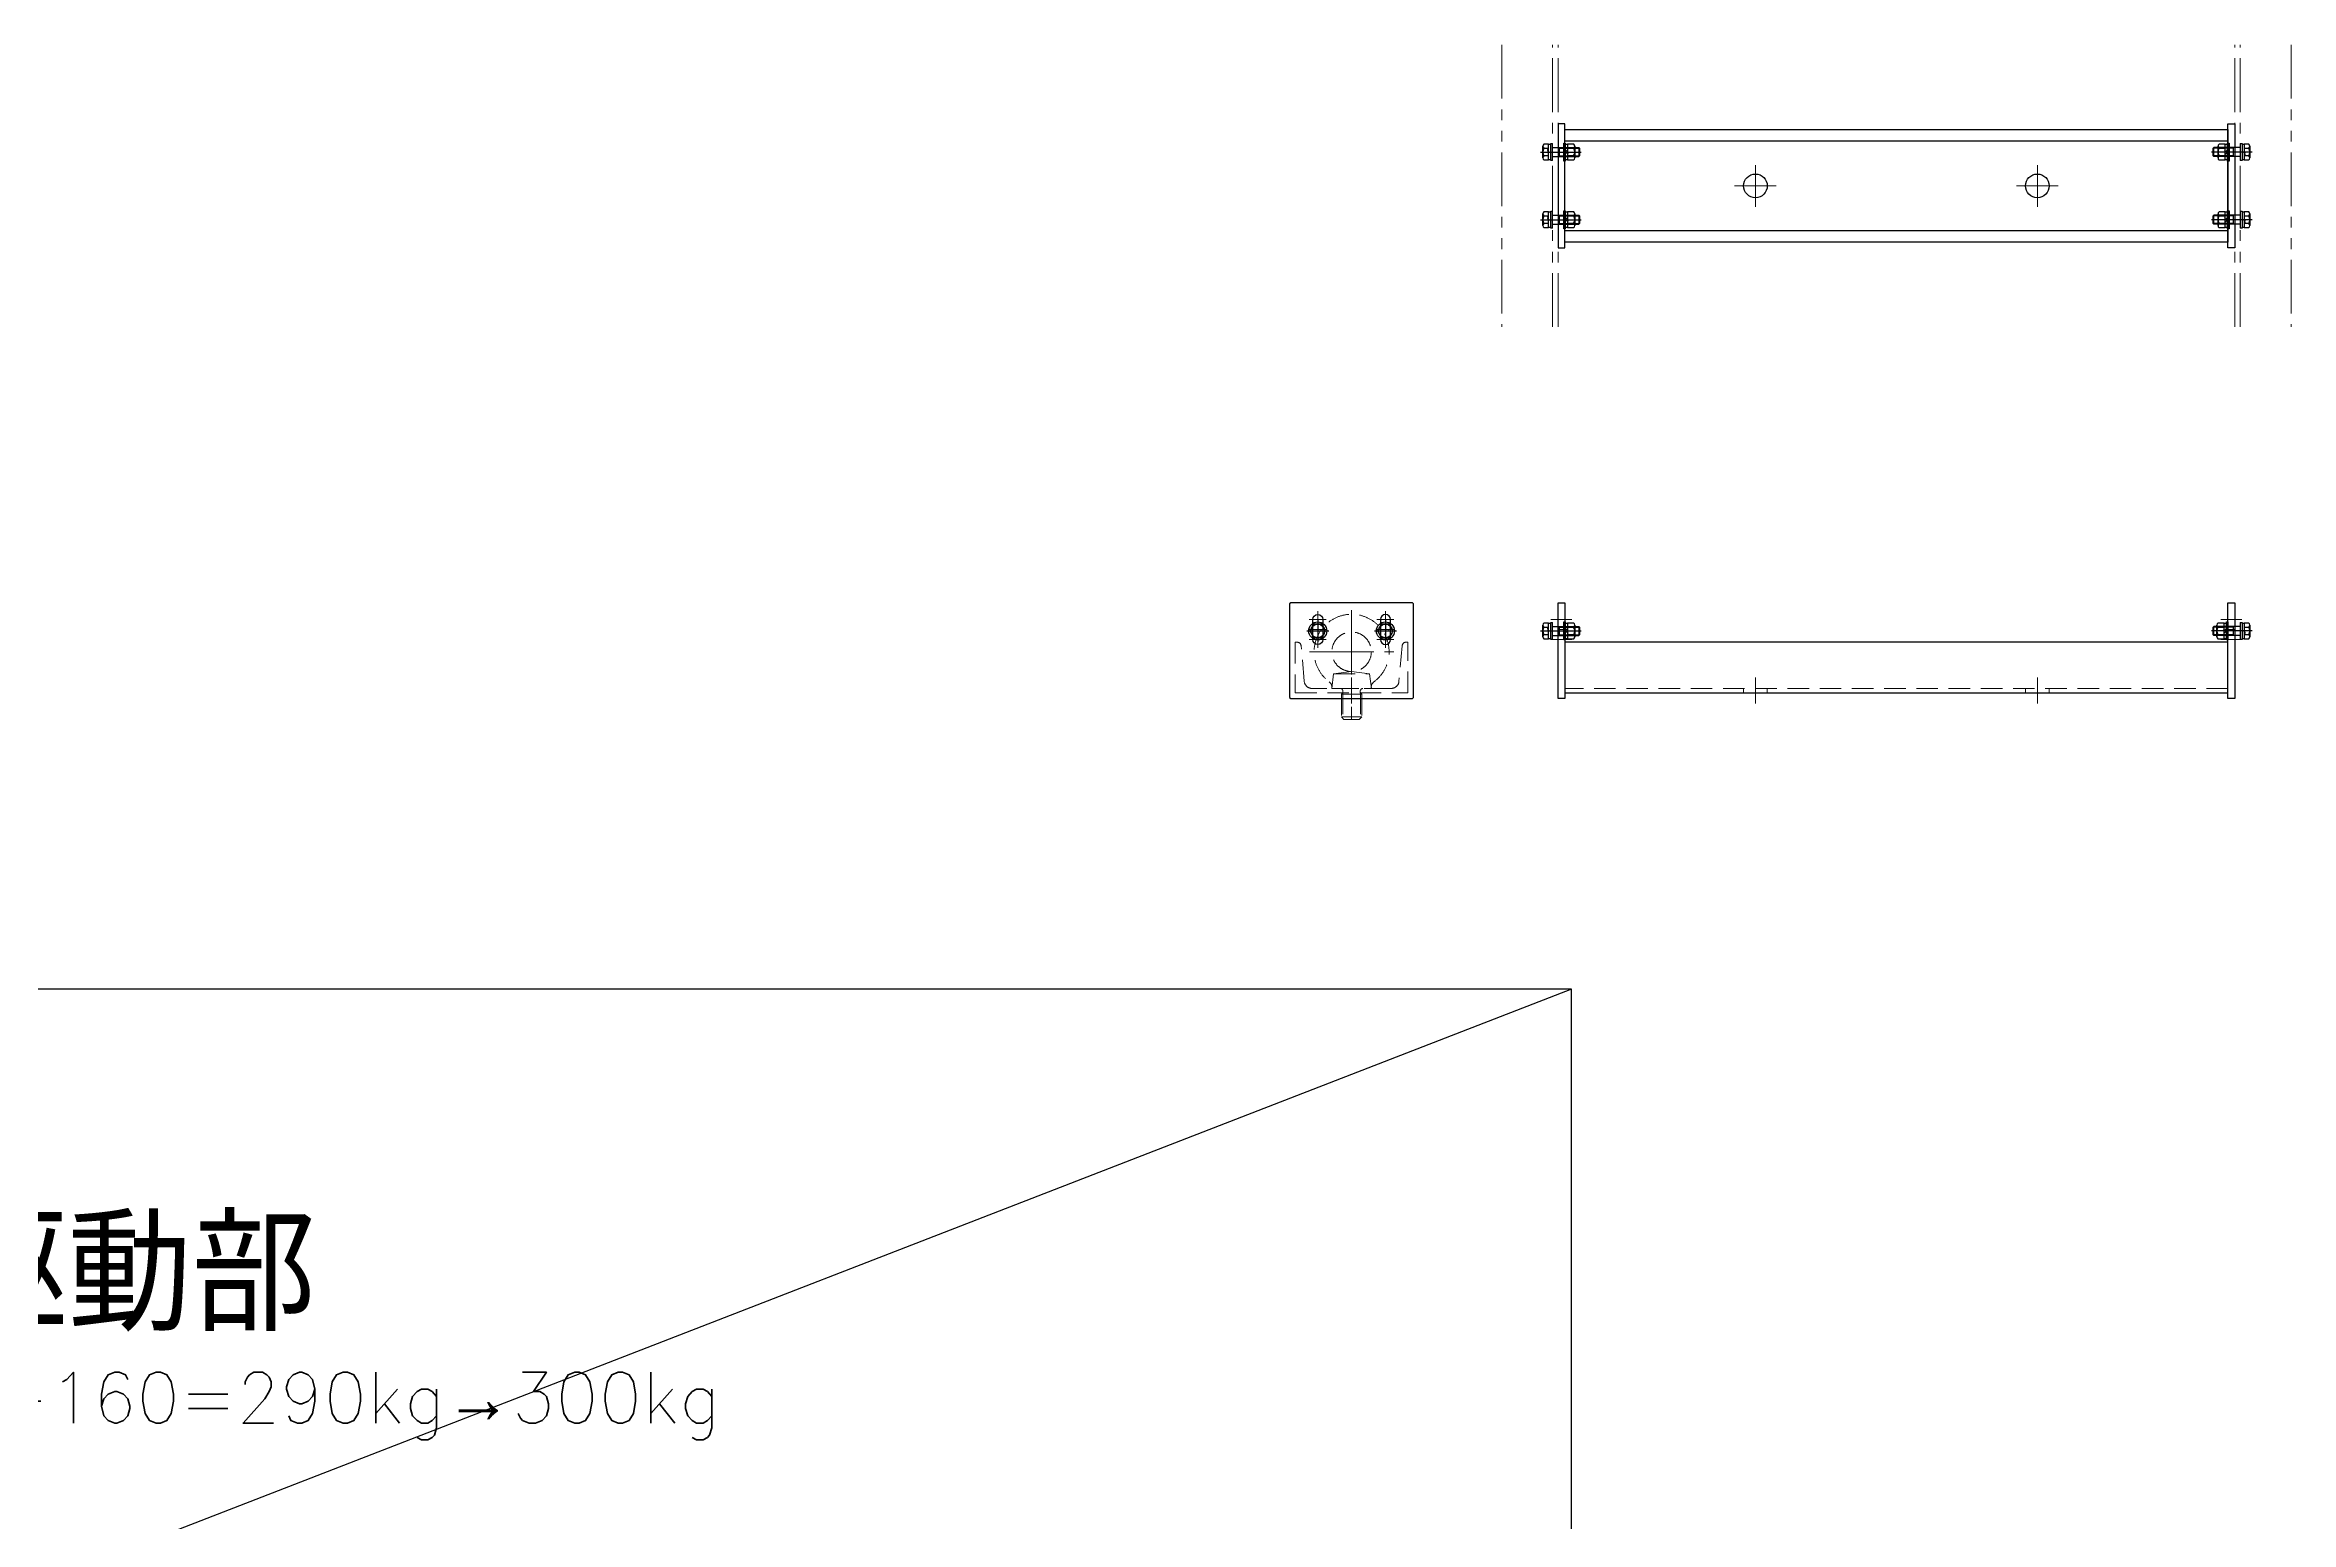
# Model space of a CAD drawing. Header units: millimetres. Extents: x -16130 to 36813, y -8099 to 27484.
# Drawn here: x -4298 to -315, y 18582 to 21201 of the extents above; entities that cross this region are included whole.
import ezdxf

# ---------------------------------------------------------------- set-up
doc = ezdxf.new("R2010")
doc.units = ezdxf.units.MM
doc.header["$LTSCALE"] = 6
for name, pattern in [('CENTER2', [28.575, 19.05, -3.175, 3.175, -3.175]), ('HIDDEN', [9.525, 6.35, -3.175]), ('PHANTOM2', [31.75, 15.875, -3.175, 3.175, -3.175, 3.175, -3.175])]:
    doc.linetypes.add(name, pattern=pattern)
for name, color, linetype, lineweight in [('04_HIDDEN', 2, 'HIDDEN', 13), ('05_CENTER', 4, 'CENTER2', 13), ('06_PHANTOM', 2, 'PHANTOM2', 13), ('08_DIM', 3, 'Continuous', 13)]:
    doc.layers.add(name, color=color, linetype=linetype, lineweight=lineweight)
doc.layers.add('10_DRAFT', color=8, linetype='Continuous', lineweight=0, plot=False)
doc.styles.add('KANJI0', font='txt.shx', dxfattribs={"width": 0.9, "height": 30, "bigfont": 'bigfont'})
doc.styles.add('KSS_TXT', font='txt.shx', dxfattribs={"bigfont": 'extfont2.shx'})

# ---------------------------------------------------------------- blocks, each defined once
blk = doc.blocks.new('A$C41CC6CD7_1_1')
at = {"color": 0}
for points in [[(-588, -10), (-600, -10), (-600, 160), (-588, 160)], [(600, -10), (588, -10), (588, 160), (600, 160)], [(-588, 0), (588, 0), (588, 90), (-588, 90)]]:
    blk.add_lwpolyline(points, close=True, dxfattribs=at)
at = {"layer": '04_HIDDEN'}
for p, q in [((588, 8), (-588, 8)), ((-271, 0), (-271, 8)), ((-229, 0), (-229, 8)), ((229, 0), (229, 8)), ((271, 0), (271, 8))]:
    blk.add_line(p, q, dxfattribs=at)
at = {"layer": '05_CENTER'}
for p, q in [((-612.6, 130), (-575.6, 130)), ((575.4, 130), (612.4, 130)), ((-612.6, 95), (-575.6, 95)), ((575.4, 95), (612.4, 95)), ((-250, 27.2), (-250, -18.9)), ((250, 27.2), (250, -18.9))]:
    blk.add_line(p, q, dxfattribs=at)
at = {"layer": '10_DRAFT'}
for p, q in [((-600, 112.5), (-588, 112.5)), ((588, 112.5), (600, 112.5))]:
    blk.add_line(p, q, dxfattribs=at)
blk = doc.blocks.new('A$C486E3A66_1_1')
at = {"color": 0}
for p, q in [((-12, 79.5), (-1188, 79.5)), ((-12, -79.5), (-1188, -79.5))]:
    blk.add_line(p, q, dxfattribs=at)
for points in [[(-1200, -110), (-1188, -110), (-1188, 110), (-1200, 110)], [(0, -110), (-12, -110), (-12, 110), (0, 110)]]:
    blk.add_lwpolyline(points, close=True)
blk.add_lwpolyline([(-1188, 100), (-12, 100), (-12, -100), (-1188, -100)], close=True, dxfattribs=at)
for centre in [(-850, 0), (-350, 0)]:
    blk.add_circle(centre, 21, dxfattribs=at)
at = {"layer": '05_CENTER'}
for p, q in [((-1175.4, 60), (-1212.4, 60)), ((-24.6, 60), (12.4, 60)), ((-850, -36.9), (-850, 36.9)), ((-350, -36.9), (-350, 36.9)), ((-813.1, 0), (-886.9, 0)), ((-386.9, 0), (-313.1, 0)), ((-1175.4, -60), (-1212.4, -60)), ((-24.6, -60), (12.4, -60))]:
    blk.add_line(p, q, dxfattribs=at)
blk = doc.blocks.new('M16Nza_1_1_1_1')
at = {"color": 0}
for p, q in [((-14, 2.6), (-14, 6.6)), ((-14, 6.6), (14, 6.6)), ((-13.9, 17.7), (-13.9, 6.6)), ((-10.4, 19.6), (10.4, 19.6)), ((-6.9, 6.6), (-6.9, 17.7)), ((-4, 6.6), (0, 2.6)), ((0, 6.6), (4, 2.6)), ((6.9, 17.7), (6.9, 6.6)), ((13.9, 6.6), (13.9, 17.7)), ((14, 6.6), (14, 2.6))]:
    blk.add_line(p, q, dxfattribs=at)
at = {"color": 0, "linetype": 'CENTER2'}
blk.add_line((0, 0), (0, 19.6), dxfattribs=at)
at = {"color": 0}
blk.add_lwpolyline([(-16, 2.6), (16, 2.6), (16, 0), (-16, 0)], close=True, dxfattribs=at)
for centre, radius, start, end in [((-10.4, 15.4), 4.16, 33.626, 146.374), ((0, 5.7), 13.8, 60, 120), ((10.4, 15.4), 4.16, 33.626, 146.374)]:
    blk.add_arc(centre, radius, start, end, dxfattribs=at)
at = {"layer": '10_DRAFT', "style": 'KANJI0', "width": 0.82}
blk.add_text('Ｍ１６', height=1.71, dxfattribs=at).set_placement((0.4, 6.8))
blk = doc.blocks.new('A$C063A7FA2_1_1')
at = {"color": 0}
for p, q in [((-15, 0), (-15, 3)), ((-15, 3), (15, 3)), ((-15, 0), (15, 0)), ((-14, 3), (-14, 7)), ((-14, 7), (14, 7)), ((-13.9, 15.1), (-13.9, 7)), ((-10.4, 17), (10.4, 17)), ((-8, 0), (-8, -46.9)), ((-6.9, 7), (-6.9, 15.1)), ((0.7, 3), (-0.7, 7)), ((6.9, 15.1), (6.9, 7)), ((8, 0), (8, -46.9)), ((13.8, 7), (13.8, 15.1)), ((14, 7), (14, 3)), ((15, 3), (15, 0)), ((8, -12), (-8, -12)), ((-6.9, -12), (-6.9, -48)), ((6.9, -12), (6.9, -48)), ((8, -46.9), (-8, -46.9)), ((-8, -46.9), (-6.9, -48)), ((6.9, -48), (-6.9, -48)), ((8, -46.9), (6.9, -48))]:
    blk.add_line(p, q, dxfattribs=at)
at = {"color": 0, "linetype": 'CENTER2'}
blk.add_line((0, 20.9), (0, -51), dxfattribs=at)
at = {"color": 0}
for centre, radius, start, end in [((-10.4, 12.8), 4.16, 33.626, 146.374), ((0, 3.1), 13.8, 60, 120), ((10.4, 12.8), 4.16, 33.626, 146.374)]:
    blk.add_arc(centre, radius, start, end, dxfattribs=at)
at = {"layer": '10_DRAFT', "style": 'KANJI0', "width": 0.82}
blk.add_text('M16x55', height=1, dxfattribs=at).set_placement((0.4, 7.5))
blk = doc.blocks.new('A$C65396B98_1_1')
at = {"color": 0}
for p, q in [((-96.5, 90), (-100, 90)), ((-100, 90), (-100, 0)), ((-84, 20.8), (-89.5, 83.6)), ((89.5, 83.6), (84, 20.8)), ((100, 90), (96.5, 90)), ((100, 0), (100, 90)), ((-100, 0), (100, 0)), ((70.1, 8), (-70.1, 8))]:
    blk.add_line(p, q, dxfattribs=at)
for centre, radius, start, end in [((-96.5, 83), 7, 5, 90), ((96.5, 83), 7, 90, 175), ((-70.1, 22), 14, 185, 270), ((70.1, 22), 14, 270, 355)]:
    blk.add_arc(centre, radius, start, end, dxfattribs=at)
blk = doc.blocks.new('A$C01037D81_1_1')
at = {"color": 0}
blk.add_lwpolyline([(-108, -10), (108, -10), (110, -8), (110, 158), (108, 160), (-108, 160), (-110, 158), (-110, -8)], close=True, dxfattribs=at)
for points in [[(-51, 130), (-51, 95, -1), (-69, 95), (-69, 130, -1)], [(51, 130), (51, 95, 1), (69, 95), (69, 130, 1)]]:
    blk.add_lwpolyline(points, format="xyb", close=True, dxfattribs=at)
at = {"layer": '05_CENTER'}
for p, q in [((-45, 130), (-75, 130)), ((-60, 80), (-60, 145)), ((45, 130), (75, 130)), ((60, 80), (60, 145)), ((-45, 112.5), (-75, 112.5)), ((-45, 95), (-75, 95)), ((45, 112.5), (75, 112.5)), ((45, 95), (75, 95)), ((0, 27.2), (0, -18.9))]:
    blk.add_line(p, q, dxfattribs=at)
at = {"layer": '04_HIDDEN'}
blk.add_blockref('A$C65396B98_1_1', (0, 0), dxfattribs=at)
blk = doc.blocks.new('A$C4A442D48_1_1')
at = {"color": 0}
for p, q in [((-31.9, 26), (-35, 0)), ((-35, 0), (35, 0)), ((-31.9, 26), (0, 30)), ((-31.9, 26), (31.9, 26)), ((31.9, 26), (0, 30)), ((31.9, 26), (35, 0)), ((-18, -10), (18, -10)), ((-18, -10), (-18, -50.5)), ((-15.8, -7.6), (-15.8, -52.7)), ((15.8, -7.6), (15.8, -52.7)), ((18, -10), (18, -50.5)), ((18, -50.5), (-18, -50.5)), ((-18, -50.5), (-13.5, -55)), ((13.5, -55), (-13.5, -55)), ((18, -50.5), (13.5, -55))]:
    blk.add_line(p, q, dxfattribs=at)
blk.add_circle((0, 65), 35, dxfattribs=at)
for centre, radius, start, end in [((0, 65), 66.5, 306.6385, 233.3612), ((-46.8, 2), 12, 353.2956, 53.3612), ((46.8, 2), 12, 126.6388, 186.7044), ((-20.7, -5.3), 5.42, 300.3884, 78.9077), ((20.7, -5.3), 5.42, 101.0923, 239.6116)]:
    blk.add_arc(centre, radius, start, end, dxfattribs=at)
at = {"layer": '05_CENTER', "color": 0}
for p, q in [((0, 138.9), (0, -55)), ((-74.9, 65), (74.9, 65))]:
    blk.add_line(p, q, dxfattribs=at)
blk = doc.blocks.new('M16Bv_1_1_1_1')
at = {"color": 0}
for p, q in [((-6.9, 12), (-13.9, 0)), ((6.9, 12), (-6.9, 12)), ((13.9, 0), (6.9, 12)), ((-13.9, 0), (-6.9, -12)), ((-6.9, -12), (6.9, -12)), ((6.9, -12), (13.9, 0))]:
    blk.add_line(p, q, dxfattribs=at)
at = {"color": 0, "linetype": 'CENTER2'}
for p, q in [((0, 19.5), (0, -19.5)), ((-19.5, 0), (19.5, 0))]:
    blk.add_line(p, q, dxfattribs=at)
at = {"color": 0}
for radius in [16, 12]:
    blk.add_circle((0, 0), radius, dxfattribs=at)
at = {"layer": '10_DRAFT', "style": 'KANJI0', "width": 0.82}
blk.add_text('Ｍ１６', height=1.71, dxfattribs=at).set_placement((0.4, 0.2))

msp = doc.modelspace()

# ---------------------------------------------------------------- linework, layer by layer
at = {"color": 2}
msp.add_line((-1590.80397, 19526.87304), (-10784.35796, 15962.3952), dxfattribs=at)
msp.add_lwpolyline([(-10784.35796, 15962.3952), (-1590.80397, 15962.3952), (-1590.80397, 19526.87304), (-10784.35796, 19526.87304)], close=True, dxfattribs=at)
at = {"layer": '05_CENTER'}
for p, q in [((-1635.95204, 20162.1433), (-1603.72194, 20162.1433)), ((-393.8858, 20162.1433), (-426.11589, 20162.1433))]:
    msp.add_line(p, q, dxfattribs=at)
at = {"layer": '06_PHANTOM'}
for p, q in [((-1714.91892, 21201.2549), (-1714.91892, 20701.2549)), ((-1624.91892, 20701.2549), (-1624.91892, 21201.2549)), ((-1614.91892, 20701.2549), (-1614.91892, 21201.2549)), ((-414.91892, 20701.2549), (-414.91892, 21201.2549)), ((-404.91892, 20701.2549), (-404.91892, 21201.2549)), ((-314.91892, 21201.2549), (-314.91892, 20701.2549))]:
    msp.add_line(p, q, dxfattribs=at)

# ---------------------------------------------------------------- block references
for name, p in [('A$C486E3A66_1_1', (-414.91892, 20951.2549)), ('A$C01037D81_1_1', (-1981.05321, 20052.1433)), ('A$C41CC6CD7_1_1', (-1014.91892, 20052.1433)), ('M16Bv_1_1_1_1', (-2041.05321, 20162.1433)), ('M16Bv_1_1_1_1', (-1921.05321, 20162.1433))]:
    msp.add_blockref(name, p)
for name, p, rotation in [('A$C063A7FA2_1_1', (-1624.91892, 21011.2549), 90), ('M16Nza_1_1_1_1', (-1604.91892, 21011.2549), 270), ('A$C063A7FA2_1_1', (-404.91892, 21011.2549), 270), ('M16Nza_1_1_1_1', (-424.91892, 21011.2549), 89.99999999999999), ('A$C063A7FA2_1_1', (-1624.91892, 20891.2549), 90), ('M16Nza_1_1_1_1', (-1604.91892, 20891.2549), 270), ('A$C063A7FA2_1_1', (-404.91892, 20891.2549), 270), ('M16Nza_1_1_1_1', (-424.91892, 20891.2549), 89.99999999999999), ('A$C063A7FA2_1_1', (-1624.91892, 20162.1433), 90), ('M16Nza_1_1_1_1', (-1604.91892, 20162.1433), 270), ('A$C063A7FA2_1_1', (-404.91892, 20162.1433), 270), ('M16Nza_1_1_1_1', (-426.91892, 20162.1433), 89.99999999999999)]:
    msp.add_blockref(name, p, dxfattribs=dict(rotation=rotation))
at = {"layer": '04_HIDDEN', "color": 4}
msp.add_blockref('A$C4A442D48_1_1', (-1981.05321, 20060.1433), dxfattribs=at)

# ---------------------------------------------------------------- texts
at = {"layer": '08_DIM', "style": 'KSS_TXT'}
msp.add_text('駆動部', height=200, dxfattribs=at).set_placement((-4477.78138, 18920.68294))
at = {"layer": '08_DIM', "color": 6, "style": 'KSS_TXT'}
msp.add_text('130+160=290kg→300kg', height=90, dxfattribs=at).set_placement((-4622.1246, 18757.46307))

doc.saveas('drawing.dxf')
